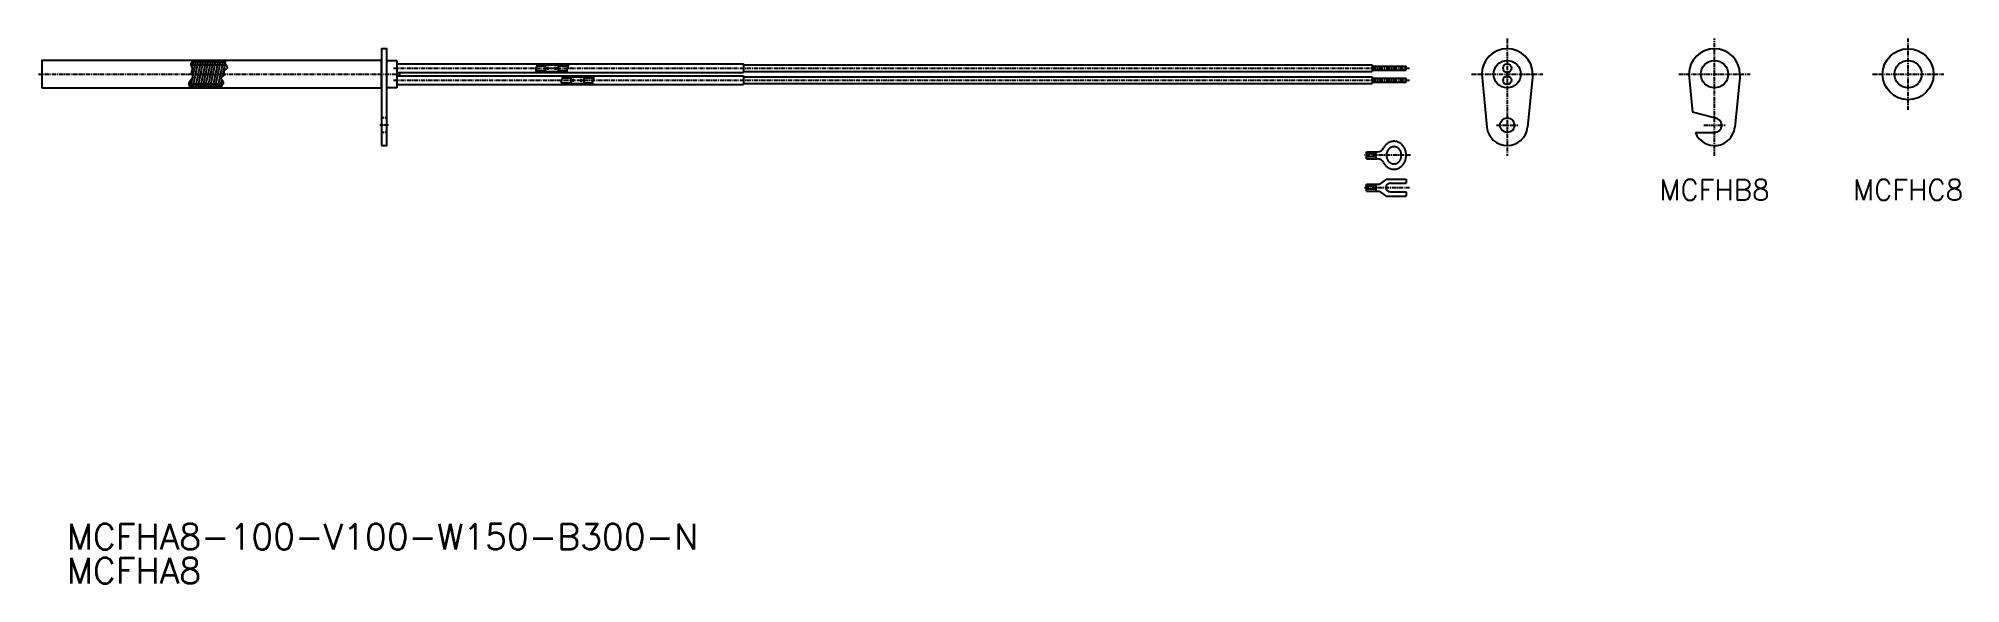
# Model space of a CAD drawing. Extents: x 20 to 586, y 100 to 260.
import ezdxf
from ezdxf.enums import TextEntityAlignment as Align

# ---------------------------------------------------------------- set-up
doc = ezdxf.new("R2010")
doc.units = 0
doc.linetypes.add('CENTER', pattern=[2, 1.25, -0.25, 0.25, -0.25])
doc.linetypes.add('DASHED', pattern=[0.75, 0.5, -0.25])
doc.layers.get('0').update_dxf_attribs({"linetype": 'CONTINUOUS'})
doc.layers.add('CENTER', color=1, linetype='CENTER')
doc.styles.get("Standard").update_dxf_attribs({"font": 'txt.shx', "bigfont": 'extfont.shx'})

msp = doc.modelspace()

# ---------------------------------------------------------------- linework, layer by layer
at = {"color": 3, "linetype": 'CONTINUOUS'}
for p, q in [((64.82, 246.54), (66.31, 253.51)), ((64.91, 252.79), (74.92, 252.79)), ((65.27, 251.9), (65.62, 253.51)), ((65.49, 253.51), (75.05, 253.51)), ((65.54, 246.51), (67.04, 253.51)), ((66.28, 246.51), (67.77, 253.51)), ((67.01, 246.51), (68.5, 253.51)), ((67.74, 246.55), (69.23, 253.51)), ((68.47, 246.51), (69.96, 253.51)), ((69.2, 246.51), (70.69, 253.51)), ((69.93, 246.51), (71.42, 253.51)), ((70.66, 246.51), (72.15, 253.51)), ((71.39, 246.49), (72.88, 253.51)), ((72.12, 246.51), (73.61, 253.51)), ((72.85, 246.51), (74.34, 253.51)), ((74.17, 249.29), (74.97, 253.03)), ((75.05, 253.88), (75.06, 253.88)), ((166.38, 251.05), (169.23, 251.05)), ((166.46, 250.85), (168.06, 250.85)), ((166.66, 252.49), (169.23, 252.49)), ((166.7, 252.7), (168.06, 252.7)), ((168.06, 252.7), (169.21, 253.02)), ((168.06, 250.85), (169.21, 250.52)), ((168.27, 252.49), (169.23, 252.77)), ((168.27, 251.05), (169.23, 250.78)), ((169.23, 251.77), (169.23, 252.77)), ((169.23, 252.77), (172.98, 252.77)), ((169.23, 250.78), (169.23, 251.77)), ((169.23, 250.78), (172.98, 250.78)), ((169.59, 251.95), (170.2, 251.95)), ((169.59, 251.77), (169.59, 251.95)), ((169.59, 251.6), (169.59, 251.77)), ((169.59, 251.6), (170.2, 251.6)), ((170.2, 251.77), (170.2, 251.95)), ((170.2, 251.6), (170.2, 251.77)), ((171.9, 251.95), (172.52, 251.95)), ((171.9, 251.77), (171.9, 251.95)), ((171.9, 251.6), (171.9, 251.77)), ((171.9, 251.6), (172.52, 251.6)), ((172.52, 251.77), (172.52, 251.95)), ((172.52, 251.6), (172.52, 251.77)), ((173.93, 252.49), (172.98, 252.77)), ((172.98, 252.77), (172.98, 250.78)), ((172.98, 252.49), (175.86, 252.49)), ((173.93, 251.05), (172.98, 250.78)), ((172.98, 251.05), (175.49, 251.05)), ((174.15, 252.7), (172.99, 253.02)), ((174.15, 250.85), (172.99, 250.52)), ((174.15, 252.7), (175.85, 252.7)), ((174.15, 250.85), (175.51, 250.85)), ((174.16, 248.95), (176.73, 248.95)), ((174.2, 249.15), (175.56, 249.15)), ((175.56, 249.15), (176.71, 249.48)), ((175.77, 248.95), (176.73, 249.22)), ((176.73, 249.22), (180.48, 249.22)), ((176.73, 248.23), (176.73, 249.22)), ((180.48, 249.22), (180.48, 247.23)), ((181.43, 248.95), (180.48, 249.22)), ((180.48, 248.95), (183.36, 248.95)), ((181.65, 249.15), (180.49, 249.48)), ((181.65, 249.15), (183.35, 249.15)), ((64.28, 247.21), (74.09, 247.21)), ((64.64, 246.49), (73.79, 246.49)), ((73.58, 246.51), (73.96, 248.29)), ((173.88, 247.51), (176.73, 247.51)), ((173.96, 247.3), (175.56, 247.3)), ((175.56, 247.3), (176.71, 246.98)), ((175.77, 247.51), (176.73, 247.23)), ((176.73, 247.23), (176.73, 248.23)), ((176.73, 247.23), (180.48, 247.23)), ((177.09, 248.23), (177.09, 248.4)), ((177.09, 248.4), (177.7, 248.4)), ((177.09, 248.05), (177.09, 248.23)), ((177.09, 248.05), (177.7, 248.05)), ((177.7, 248.23), (177.7, 248.4)), ((177.7, 248.05), (177.7, 248.23)), ((179.4, 248.23), (179.4, 248.4)), ((179.4, 248.4), (180.02, 248.4)), ((179.4, 248.05), (179.4, 248.23)), ((179.4, 248.05), (180.02, 248.05)), ((180.02, 248.23), (180.02, 248.4)), ((180.02, 248.05), (180.02, 248.23)), ((180.48, 247.51), (182.99, 247.51)), ((181.43, 247.51), (180.48, 247.23)), ((181.65, 247.3), (180.49, 246.98)), ((181.65, 247.3), (183.01, 247.3))]:
    msp.add_line(p, q, dxfattribs=at)
at = {"color": 7, "linetype": 'CONTINUOUS'}
for p, q in [((122.5, 254), (125.5, 254)), ((125.5, 254), (125.5, 246)), ((125.5, 253.02), (227.5, 253.02)), ((125.5, 250.52), (227.5, 250.52)), ((125.5, 249.48), (227.5, 249.48)), ((227.5, 253.02), (227.5, 250.52)), ((227.5, 252.74), (412.5, 252.74)), ((227.5, 250.81), (412.5, 250.81)), ((227.5, 249.48), (227.5, 246.98)), ((227.5, 249.19), (412.5, 249.19)), ((412.5, 252.74), (412.5, 250.81)), ((412.5, 252.39), (422.5, 252.39)), ((412.5, 251.16), (422.5, 251.16)), ((412.5, 249.19), (412.5, 247.26)), ((422.5, 251.16), (422.5, 252.39)), ((444.73, 250), (446.26, 234.4)), ((459.73, 250), (458.2, 234.4)), ((505.69, 250), (506.81, 238.87)), ((520.77, 250), (519.2, 234.4)), ((125.5, 246), (122.5, 246)), ((125.5, 246.98), (227.5, 246.98)), ((227.5, 247.26), (412.5, 247.26)), ((412.5, 248.84), (422.5, 248.84)), ((412.5, 247.61), (422.5, 247.61)), ((422.5, 247.61), (422.5, 248.84)), ((513.23, 237.15), (506.81, 238.87)), ((507.63, 232.85), (513.23, 232.85)), ((410.79, 225.16), (410.79, 227.17)), ((410.79, 227.17), (414.06, 227.17)), ((413.62, 226.59), (410.79, 226.59)), ((413.62, 227.17), (413.62, 225.16)), ((415.98, 228.54), (415.85, 228.32)), ((413.62, 225.74), (410.79, 225.74)), ((410.79, 225.16), (414.06, 225.16)), ((415.85, 224), (415.98, 223.79)), ((410.79, 217.67), (414.65, 217.67)), ((410.79, 215.66), (410.79, 217.67)), ((413.62, 217.09), (410.79, 217.09)), ((413.62, 216.24), (410.79, 216.24)), ((410.79, 215.66), (414.65, 215.66)), ((413.62, 217.67), (413.62, 215.66)), ((416.71, 219.19), (414.65, 217.67)), ((416.71, 214.15), (414.65, 215.66)), ((416.71, 219.19), (422.5, 219.19)), ((417.84, 217.95), (422.5, 217.95)), ((417.84, 215.39), (422.5, 215.39)), ((422.5, 219.19), (422.5, 217.95)), ((422.5, 215.39), (422.5, 214.15)), ((416.71, 214.15), (422.5, 214.15))]:
    msp.add_line(p, q, dxfattribs=at)
at = {"color": 3, "linetype": 'DASHED'}
for p, q in [((122.5, 237.15), (121, 237.15)), ((122.5, 232.85), (121, 232.85))]:
    msp.add_line(p, q, dxfattribs=at)
at = {"color": 7, "linetype": 'CONTINUOUS'}
for points in [[(121, 229), (122.5, 229), (122.5, 257.5), (121, 257.5)], [(21, 246), (121, 246), (121, 254), (21, 254)]]:
    msp.add_lwpolyline(points, close=True, dxfattribs=at)
at = {"color": 3, "linetype": 'CONTINUOUS', "flags": 128}
for points in [[(65.59, 254), (65.49, 253.9), (65.33, 253.75), (65.19, 253.59), (65.07, 253.44), (64.97, 253.28), (64.89, 253.13), (64.85, 252.97), (64.84, 252.81), (64.88, 252.66), (64.91, 252.59), (64.95, 252.52), (64.99, 252.45), (65.04, 252.38), (65.08, 252.3), (65.13, 252.23), (65.17, 252.16), (65.21, 252.09), (65.24, 252.01), (65.27, 251.94), (65.28, 251.83), (65.28, 251.72), (65.27, 251.6), (65.24, 251.49), (65.2, 251.37), (65.16, 251.25), (65.12, 251.13), (65.09, 251.01), (65.06, 250.89), (65.05, 250.77), (65.05, 250.6), (65.07, 250.42), (65.12, 250.25), (65.17, 250.08), (65.23, 249.9), (65.29, 249.74), (65.34, 249.57), (65.38, 249.41), (65.39, 249.26), (65.38, 249.11), (65.33, 248.96), (65.25, 248.81), (65.15, 248.68), (65.03, 248.54), (64.9, 248.4), (64.76, 248.26), (64.63, 248.12), (64.51, 247.98), (64.41, 247.83), (64.33, 247.67), (64.29, 247.56), (64.26, 247.44), (64.25, 247.33), (64.24, 247.21), (64.25, 247.09), (64.26, 246.97), (64.28, 246.85), (64.31, 246.73), (64.34, 246.61), (64.38, 246.5), (64.41, 246.42), (64.44, 246.35), (64.47, 246.28), (64.5, 246.2), (64.54, 246.13), (64.57, 246.06), (64.6, 246)], [(75.13, 254), (75.12, 253.99), (75.06, 253.88), (75, 253.78), (74.95, 253.67), (74.92, 253.57), (74.89, 253.46), (74.89, 253.35), (74.9, 253.24), (74.94, 253.09), (75.01, 252.94), (75.1, 252.79), (75.2, 252.64), (75.3, 252.49), (75.4, 252.35), (75.48, 252.21), (75.54, 252.07), (75.56, 251.95), (75.55, 251.83), (75.5, 251.73), (75.42, 251.64), (75.32, 251.55), (75.21, 251.47), (75.08, 251.38), (74.96, 251.29), (74.84, 251.2), (74.73, 251.1), (74.64, 251), (74.58, 250.88), (74.56, 250.78), (74.55, 250.67), (74.56, 250.56), (74.57, 250.44), (74.6, 250.32), (74.62, 250.21), (74.63, 250.09), (74.64, 249.97), (74.63, 249.86), (74.61, 249.76), (74.55, 249.66), (74.48, 249.56), (74.38, 249.47), (74.28, 249.38), (74.17, 249.29), (74.07, 249.21), (73.97, 249.13), (73.88, 249.04), (73.82, 248.95), (73.77, 248.86), (73.76, 248.73), (73.8, 248.6), (73.86, 248.46), (73.95, 248.31), (74.05, 248.16), (74.15, 248.01), (74.24, 247.85), (74.32, 247.7), (74.37, 247.55), (74.38, 247.4), (74.36, 247.29), (74.32, 247.18), (74.26, 247.08), (74.19, 246.97), (74.11, 246.87), (74.03, 246.76), (73.95, 246.65), (73.88, 246.55), (73.83, 246.44), (73.8, 246.32), (73.79, 246.27), (73.79, 246.22), (73.79, 246.16), (73.79, 246.11), (73.8, 246.06), (73.81, 246), (73.81, 246)]]:
    msp.add_lwpolyline(points, dxfattribs=at)
at = {"color": 3, "linetype": 'CONTINUOUS'}
for points in [[(166.68, 253.02, 0), (166.68, 253.01, 0), (166.69, 252.98, 0), (166.69, 252.95, 0), (166.7, 252.92, 0), (166.7, 252.89, 0), (166.7, 252.86, 0), (166.7, 252.83, 0), (166.7, 252.8, 0), (166.7, 252.76, 0), (166.7, 252.73, 0), (166.7, 252.7, 0), (166.69, 252.67, 0), (166.69, 252.64, 0), (166.68, 252.6, 0), (166.68, 252.57, 0), (166.67, 252.54, 0), (166.66, 252.51, 0), (166.65, 252.47, 0), (166.65, 252.44, 0), (166.64, 252.41, 0), (166.63, 252.37, 0), (166.62, 252.34, 0), (166.61, 252.31, 0), (166.59, 252.28, 0), (166.58, 252.24, 0), (166.57, 252.21, 0), (166.56, 252.18, 0), (166.55, 252.14, 0), (166.54, 252.11, 0), (166.53, 252.08, 0), (166.51, 252.04, 0), (166.5, 252.01, 0), (166.49, 251.98, 0), (166.48, 251.94, 0), (166.47, 251.91, 0), (166.46, 251.88, 0), (166.44, 251.84, 0), (166.43, 251.81, 0), (166.42, 251.78, 0), (166.41, 251.74, 0), (166.4, 251.71, 0), (166.39, 251.68, 0), (166.39, 251.65, 0), (166.38, 251.61, 0), (166.37, 251.58, 0), (166.36, 251.55, 0), (166.36, 251.52, 0), (166.35, 251.48, 0), (166.35, 251.45, 0), (166.34, 251.42, 0), (166.34, 251.39, 0), (166.34, 251.36, 0), (166.34, 251.32, 0), (166.34, 251.29, 0), (166.34, 251.26, 0), (166.34, 251.23, 0), (166.34, 251.2, 0), (166.35, 251.17, 0), (166.36, 251.14, 0), (166.36, 251.11, 0), (166.37, 251.08, 0), (166.38, 251.05, 0), (166.39, 251.02, 0), (166.4, 250.99, 0), (166.41, 250.96, 0), (166.43, 250.93, 0), (166.44, 250.9, 0), (166.46, 250.87, 0), (166.47, 250.84, 0), (166.49, 250.81, 0), (166.5, 250.78, 0), (166.52, 250.75, 0), (166.54, 250.72, 0), (166.56, 250.7, 0), (166.57, 250.67, 0), (166.59, 250.64, 0), (166.61, 250.61, 0), (166.63, 250.58, 0), (166.65, 250.55, 0), (166.67, 250.52, 0)], [(174.18, 249.48, 0), (174.18, 249.47, 0), (174.19, 249.44, 0), (174.19, 249.41, 0), (174.2, 249.37, 0), (174.2, 249.34, 0), (174.2, 249.31, 0), (174.2, 249.28, 0), (174.2, 249.25, 0), (174.2, 249.22, 0), (174.2, 249.19, 0), (174.2, 249.15, 0), (174.19, 249.12, 0), (174.19, 249.09, 0), (174.18, 249.06, 0), (174.18, 249.02, 0), (174.17, 248.99, 0), (174.16, 248.96, 0), (174.15, 248.93, 0), (174.15, 248.89, 0), (174.14, 248.86, 0), (174.13, 248.83, 0), (174.12, 248.79, 0), (174.11, 248.76, 0), (174.09, 248.73, 0), (174.08, 248.7, 0), (174.07, 248.66, 0), (174.06, 248.63, 0), (174.05, 248.6, 0), (174.04, 248.56, 0), (174.03, 248.53, 0), (174.01, 248.5, 0), (174, 248.46, 0), (173.99, 248.43, 0), (173.98, 248.4, 0), (173.97, 248.36, 0), (173.96, 248.33, 0), (173.94, 248.3, 0), (173.93, 248.26, 0), (173.92, 248.23, 0), (173.91, 248.2, 0), (173.9, 248.16, 0), (173.89, 248.13, 0), (173.89, 248.1, 0), (173.88, 248.07, 0), (173.87, 248.03, 0), (173.86, 248, 0), (173.86, 247.97, 0), (173.85, 247.94, 0), (173.85, 247.9, 0), (173.84, 247.87, 0), (173.84, 247.84, 0), (173.84, 247.81, 0), (173.84, 247.78, 0), (173.84, 247.75, 0), (173.84, 247.71, 0), (173.84, 247.68, 0), (173.84, 247.65, 0), (173.85, 247.62, 0), (173.86, 247.59, 0), (173.86, 247.56, 0), (173.87, 247.53, 0), (173.88, 247.5, 0), (173.89, 247.47, 0), (173.9, 247.44, 0), (173.91, 247.41, 0), (173.93, 247.38, 0), (173.94, 247.35, 0), (173.96, 247.32, 0), (173.97, 247.29, 0), (173.99, 247.26, 0), (174, 247.24, 0), (174.02, 247.21, 0), (174.04, 247.18, 0), (174.06, 247.15, 0), (174.07, 247.12, 0), (174.09, 247.09, 0), (174.11, 247.06, 0), (174.13, 247.03, 0), (174.15, 247, 0), (174.17, 246.98, 0)], [(175.71, 253.02, 0), (175.72, 253.01, 0), (175.74, 252.98, 0), (175.75, 252.95, 0), (175.77, 252.92, 0), (175.78, 252.89, 0), (175.8, 252.86, 0), (175.81, 252.83, 0), (175.82, 252.8, 0), (175.83, 252.77, 0), (175.84, 252.74, 0), (175.84, 252.71, 0), (175.85, 252.68, 0), (175.85, 252.65, 0), (175.85, 252.62, 0), (175.86, 252.59, 0), (175.86, 252.56, 0), (175.86, 252.52, 0), (175.86, 252.49, 0), (175.85, 252.46, 0), (175.85, 252.43, 0), (175.85, 252.4, 0), (175.84, 252.36, 0), (175.84, 252.33, 0), (175.83, 252.3, 0), (175.82, 252.27, 0), (175.82, 252.23, 0), (175.81, 252.2, 0), (175.8, 252.17, 0), (175.79, 252.14, 0), (175.78, 252.1, 0), (175.77, 252.07, 0), (175.76, 252.04, 0), (175.75, 252, 0), (175.74, 251.97, 0), (175.73, 251.94, 0), (175.72, 251.9, 0), (175.7, 251.87, 0), (175.69, 251.84, 0), (175.68, 251.8, 0), (175.67, 251.77, 0), (175.66, 251.74, 0), (175.64, 251.7, 0), (175.63, 251.67, 0), (175.62, 251.64, 0), (175.61, 251.6, 0), (175.6, 251.57, 0), (175.59, 251.54, 0), (175.58, 251.51, 0), (175.57, 251.47, 0), (175.56, 251.44, 0), (175.55, 251.41, 0), (175.54, 251.37, 0), (175.53, 251.34, 0), (175.52, 251.31, 0), (175.52, 251.28, 0), (175.51, 251.24, 0), (175.51, 251.21, 0), (175.5, 251.18, 0), (175.5, 251.15, 0), (175.5, 251.12, 0), (175.49, 251.08, 0), (175.49, 251.05, 0), (175.49, 251.02, 0), (175.49, 250.99, 0), (175.5, 250.96, 0), (175.5, 250.93, 0), (175.5, 250.9, 0), (175.51, 250.87, 0), (175.52, 250.84, 0), (175.52, 250.81, 0), (175.53, 250.77, 0), (175.54, 250.74, 0), (175.56, 250.72, 0), (175.57, 250.69, 0), (175.58, 250.66, 0), (175.6, 250.63, 0), (175.61, 250.6, 0), (175.62, 250.57, 0), (175.64, 250.54, 0), (175.65, 250.52, 0)], [(183.21, 249.48, 0), (183.22, 249.46, 0), (183.24, 249.43, 0), (183.25, 249.4, 0), (183.27, 249.37, 0), (183.28, 249.34, 0), (183.3, 249.31, 0), (183.31, 249.28, 0), (183.32, 249.26, 0), (183.33, 249.22, 0), (183.34, 249.19, 0), (183.34, 249.16, 0), (183.35, 249.13, 0), (183.35, 249.1, 0), (183.35, 249.07, 0), (183.36, 249.04, 0), (183.36, 249.01, 0), (183.36, 248.98, 0), (183.36, 248.95, 0), (183.35, 248.91, 0), (183.35, 248.88, 0), (183.35, 248.85, 0), (183.34, 248.82, 0), (183.34, 248.78, 0), (183.33, 248.75, 0), (183.32, 248.72, 0), (183.32, 248.69, 0), (183.31, 248.65, 0), (183.3, 248.62, 0), (183.29, 248.59, 0), (183.28, 248.56, 0), (183.27, 248.52, 0), (183.26, 248.49, 0), (183.25, 248.46, 0), (183.24, 248.42, 0), (183.23, 248.39, 0), (183.22, 248.36, 0), (183.2, 248.32, 0), (183.19, 248.29, 0), (183.18, 248.26, 0), (183.17, 248.22, 0), (183.16, 248.19, 0), (183.14, 248.16, 0), (183.13, 248.12, 0), (183.12, 248.09, 0), (183.11, 248.06, 0), (183.1, 248.02, 0), (183.09, 247.99, 0), (183.08, 247.96, 0), (183.07, 247.93, 0), (183.06, 247.89, 0), (183.05, 247.86, 0), (183.04, 247.83, 0), (183.03, 247.79, 0), (183.02, 247.76, 0), (183.02, 247.73, 0), (183.01, 247.7, 0), (183.01, 247.66, 0), (183, 247.63, 0), (183, 247.6, 0), (183, 247.57, 0), (182.99, 247.54, 0), (182.99, 247.51, 0), (182.99, 247.47, 0), (182.99, 247.44, 0), (183, 247.41, 0), (183, 247.38, 0), (183, 247.35, 0), (183.01, 247.32, 0), (183.02, 247.29, 0), (183.02, 247.26, 0), (183.03, 247.23, 0), (183.04, 247.2, 0), (183.06, 247.17, 0), (183.07, 247.14, 0), (183.08, 247.11, 0), (183.1, 247.08, 0), (183.11, 247.05, 0), (183.12, 247.02, 0), (183.14, 246.99, 0), (183.15, 246.98, 0)]]:
    msp.add_polyline3d(points, dxfattribs=at)
at = {"color": 7, "linetype": 'CONTINUOUS'}
for points in [[(415.98, 223.79, 0), (416.06, 223.66, 0), (416.15, 223.53, 0), (416.24, 223.41, 0), (416.34, 223.29, 0), (416.44, 223.17, 0), (416.55, 223.06, 0), (416.66, 222.96, 0), (416.77, 222.86, 0), (416.88, 222.77, 0), (417, 222.68, 0), (417.12, 222.59, 0), (417.25, 222.51, 0), (417.37, 222.44, 0), (417.5, 222.38, 0), (417.63, 222.31, 0), (417.77, 222.26, 0), (417.9, 222.21, 0), (418.04, 222.17, 0), (418.18, 222.13, 0), (418.32, 222.1, 0), (418.46, 222.08, 0), (418.6, 222.06, 0), (418.74, 222.05, 0), (418.88, 222.05, 0), (419.02, 222.05, 0), (419.16, 222.06, 0), (419.31, 222.07, 0), (419.45, 222.09, 0), (419.59, 222.12, 0), (419.72, 222.15, 0), (419.86, 222.19, 0), (420, 222.24, 0), (420.13, 222.29, 0), (420.26, 222.35, 0), (420.39, 222.41, 0), (420.52, 222.48, 0), (420.65, 222.56, 0), (420.77, 222.64, 0), (420.89, 222.73, 0), (421.01, 222.82, 0), (421.12, 222.92, 0), (421.23, 223.02, 0), (421.34, 223.13, 0), (421.44, 223.24, 0), (421.54, 223.36, 0), (421.63, 223.48, 0), (421.72, 223.6, 0), (421.81, 223.73, 0), (421.89, 223.87, 0), (421.97, 224, 0), (422.04, 224.14, 0), (422.11, 224.28, 0), (422.17, 224.43, 0), (422.22, 224.58, 0), (422.28, 224.73, 0), (422.32, 224.88, 0), (422.36, 225.04, 0), (422.4, 225.2, 0), (422.43, 225.35, 0), (422.46, 225.51, 0), (422.48, 225.68, 0), (422.49, 225.84, 0), (422.5, 226, 0), (422.5, 226.16, 0), (422.5, 226.32, 0), (422.49, 226.49, 0), (422.48, 226.65, 0), (422.46, 226.81, 0), (422.43, 226.97, 0), (422.4, 227.13, 0), (422.36, 227.28, 0), (422.32, 227.44, 0), (422.28, 227.59, 0), (422.22, 227.74, 0), (422.17, 227.89, 0), (422.11, 228.04, 0), (422.04, 228.18, 0), (421.97, 228.32, 0), (421.89, 228.46, 0), (421.81, 228.59, 0), (421.72, 228.72, 0), (421.63, 228.85, 0), (421.54, 228.97, 0), (421.44, 229.08, 0), (421.34, 229.2, 0), (421.23, 229.3, 0), (421.12, 229.41, 0), (421.01, 229.5, 0), (420.89, 229.6, 0), (420.77, 229.68, 0), (420.65, 229.76, 0), (420.52, 229.84, 0), (420.39, 229.91, 0), (420.26, 229.97, 0), (420.13, 230.03, 0), (420, 230.08, 0), (419.86, 230.13, 0), (419.72, 230.17, 0), (419.59, 230.2, 0), (419.45, 230.23, 0), (419.31, 230.25, 0), (419.16, 230.27, 0), (419.02, 230.28, 0), (418.88, 230.28, 0), (418.74, 230.27, 0), (418.6, 230.26, 0), (418.46, 230.24, 0), (418.32, 230.22, 0), (418.18, 230.19, 0), (418.04, 230.15, 0), (417.9, 230.11, 0), (417.77, 230.06, 0), (417.63, 230.01, 0), (417.5, 229.95, 0), (417.37, 229.88, 0), (417.25, 229.81, 0), (417.12, 229.73, 0), (417, 229.65, 0), (416.88, 229.56, 0), (416.77, 229.46, 0), (416.66, 229.36, 0), (416.55, 229.26, 0), (416.44, 229.15, 0), (416.34, 229.04, 0), (416.24, 228.92, 0), (416.15, 228.8, 0), (416.06, 228.67, 0), (415.98, 228.54, 0)], [(418.91, 223.64, 0), (419.02, 223.64, 0), (419.13, 223.65, 0), (419.23, 223.67, 0), (419.34, 223.69, 0), (419.44, 223.72, 0), (419.55, 223.75, 0), (419.65, 223.79, 0), (419.75, 223.83, 0), (419.85, 223.88, 0), (419.95, 223.94, 0), (420.04, 224, 0), (420.13, 224.07, 0), (420.22, 224.14, 0), (420.31, 224.21, 0), (420.39, 224.29, 0), (420.47, 224.38, 0), (420.54, 224.47, 0), (420.61, 224.56, 0), (420.68, 224.66, 0), (420.74, 224.76, 0), (420.8, 224.87, 0), (420.85, 224.97, 0), (420.9, 225.08, 0), (420.94, 225.2, 0), (420.98, 225.31, 0), (421.02, 225.43, 0), (421.04, 225.55, 0), (421.07, 225.67, 0), (421.09, 225.79, 0), (421.1, 225.91, 0), (421.11, 226.04, 0), (421.11, 226.16, 0), (421.11, 226.29, 0), (421.1, 226.41, 0), (421.09, 226.53, 0), (421.07, 226.65, 0), (421.04, 226.77, 0), (421.02, 226.89, 0), (420.98, 227.01, 0), (420.94, 227.13, 0), (420.9, 227.24, 0), (420.85, 227.35, 0), (420.8, 227.46, 0), (420.74, 227.56, 0), (420.68, 227.66, 0), (420.61, 227.76, 0), (420.54, 227.86, 0), (420.47, 227.95, 0), (420.39, 228.03, 0), (420.31, 228.11, 0), (420.22, 228.19, 0), (420.13, 228.26, 0), (420.04, 228.32, 0), (419.95, 228.39, 0), (419.85, 228.44, 0), (419.75, 228.49, 0), (419.65, 228.54, 0), (419.55, 228.58, 0), (419.44, 228.61, 0), (419.34, 228.64, 0), (419.23, 228.66, 0), (419.13, 228.67, 0), (419.02, 228.68, 0), (418.91, 228.68, 0), (418.8, 228.68, 0), (418.69, 228.67, 0), (418.59, 228.66, 0), (418.48, 228.64, 0), (418.38, 228.61, 0), (418.27, 228.58, 0), (418.17, 228.54, 0), (418.07, 228.49, 0), (417.97, 228.44, 0), (417.87, 228.39, 0), (417.78, 228.32, 0), (417.69, 228.26, 0), (417.6, 228.19, 0), (417.52, 228.11, 0), (417.43, 228.03, 0), (417.36, 227.95, 0), (417.28, 227.86, 0), (417.21, 227.76, 0), (417.14, 227.66, 0), (417.08, 227.56, 0), (417.02, 227.46, 0), (416.97, 227.35, 0), (416.92, 227.24, 0), (416.88, 227.13, 0), (416.84, 227.01, 0), (416.81, 226.89, 0), (416.78, 226.77, 0), (416.75, 226.65, 0), (416.73, 226.53, 0), (416.72, 226.41, 0), (416.71, 226.29, 0), (416.71, 226.16, 0), (416.71, 226.04, 0), (416.72, 225.91, 0), (416.73, 225.79, 0), (416.75, 225.67, 0), (416.78, 225.55, 0), (416.81, 225.43, 0), (416.84, 225.31, 0), (416.88, 225.2, 0), (416.92, 225.08, 0), (416.97, 224.97, 0), (417.02, 224.87, 0), (417.08, 224.76, 0), (417.14, 224.66, 0), (417.21, 224.56, 0), (417.28, 224.47, 0), (417.36, 224.38, 0), (417.43, 224.29, 0), (417.52, 224.21, 0), (417.6, 224.14, 0), (417.69, 224.07, 0), (417.78, 224, 0), (417.87, 223.94, 0), (417.97, 223.88, 0), (418.07, 223.83, 0), (418.17, 223.79, 0), (418.27, 223.75, 0), (418.38, 223.72, 0), (418.48, 223.69, 0), (418.59, 223.67, 0), (418.69, 223.65, 0), (418.8, 223.64, 0), (418.91, 223.64, 0)]]:
    msp.add_polyline3d(points, dxfattribs=at)
for centre, radius in [((570.22, 250), 7.5), ((452.23, 250), 4), ((452.23, 251.77), 1.23), ((452.23, 248.23), 1.23), ((513.23, 250), 4), ((570.22, 250), 4), ((452.23, 235), 2.15)]:
    msp.add_circle(centre, radius, dxfattribs=at)
for centre, radius, start, end in [((452.23, 250), 7.5, 360, 180), ((513.23, 250), 7.5, 0, 180), ((452.23, 235), 6, 185.7392, 354.2608), ((513.23, 235), 6, 200.9979, 354.2608), ((513.23, 235), 2.15, 270, 90), ((414.05, 229.15), 1.98, 270.2379, 335.3711), ((414.05, 223.17), 1.98, 24.6289, 89.7621), ((417.84, 216.67), 1.28, 90, 270)]:
    msp.add_arc(centre, radius, start, end, dxfattribs=at)
at = {"layer": 'CENTER', "color": 1, "linetype": 'CENTER'}
for p, q in [((452.23, 260.5), (452.23, 226.03)), ((513.23, 226), (513.23, 260.5)), ((570.22, 239.5), (570.22, 260.5)), ((20, 250), (126.5, 250)), ((124.5, 251.77), (423.5, 251.77)), ((441.73, 250), (462.73, 250)), ((502.73, 250), (523.73, 250)), ((559.72, 250), (580.72, 250)), ((124.5, 248.23), (423.5, 248.23)), ((123, 235), (120.5, 235)), ((449.08, 235), (455.38, 235)), ((510.08, 235), (516.38, 235)), ((423.82, 226.16), (410.27, 226.16)), ((410.27, 216.67), (423.82, 216.67))]:
    msp.add_line(p, q, dxfattribs=at)

# ---------------------------------------------------------------- texts
at = {"color": 7, "linetype": 'CONTINUOUS'}
for s, p in [('MCFHB8', (513.23, 216)), ('MCFHC8', (570.22, 216))]:
    msp.add_text(s, height=6, dxfattribs=at).set_placement(p, align=Align.MIDDLE)
for s, p in [('MCFHA8-100-V100-W150-B300-N', (28.33, 114.03)), ('MCFHA8', (28.33, 104.03))]:
    msp.add_text(s, height=7.5, dxfattribs=at).set_placement(p, align=Align.MIDDLE_LEFT)

doc.saveas('drawing.dxf')
